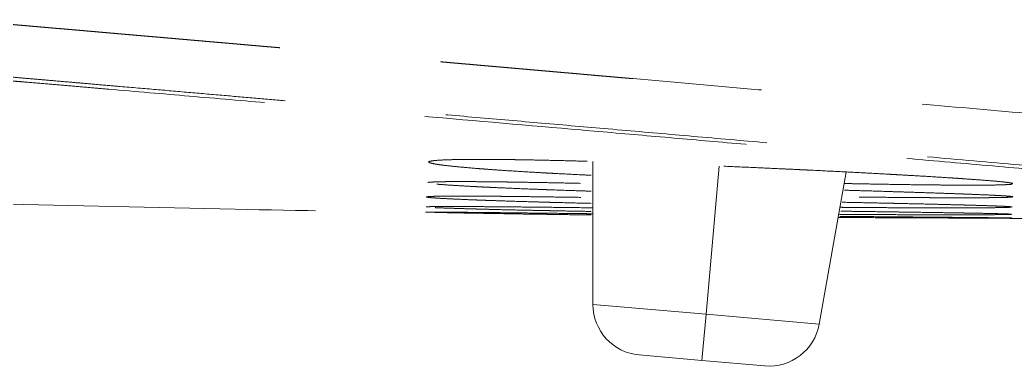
# Model space of a CAD drawing. Header units: millimetres. Extents: x 11618 to 13994, y -5897 to -2537.
# Drawn here: x 13173.13 to 13192.74, y -3850.25 to -3843.42 of the extents above; entities that cross this region are included whole.
import ezdxf

# ---------------------------------------------------------------- set-up
doc = ezdxf.new("R2010")
doc.units = ezdxf.units.MM
doc.linetypes.add('HIDDEN', pattern=[9.525, 6.35, -3.175])
doc.linetypes.add('HIDDEN2', pattern=[4.7625, 3.175, -1.5875])
doc.layers.add('HIDDEN', color=252, linetype='HIDDEN2', lineweight=13)

msp = doc.modelspace()

# ---------------------------------------------------------------- linework, layer by layer
at = {"layer": 'HIDDEN', "linetype": 'HIDDEN', "lineweight": 18, "extrusion": (-1, -2.22045e-16, 0)}
for p, q in [((13184.42, -3846.212), (13184.42, -3849.029)), ((13186.648, -3849.224), (13186.904, -3846.302)), ((13188.876, -3849.419), (13189.405, -3846.42)), ((13186.648, -3849.224), (13184.42, -3849.029)), ((13186.568, -3850.133), (13186.648, -3849.224)), ((13186.648, -3849.224), (13188.876, -3849.419)), ((13186.568, -3850.133), (13185.333, -3850.025)), ((13186.568, -3850.133), (13187.804, -3850.241))]:
    msp.add_line(p, q, dxfattribs=at)
at = {"layer": 'HIDDEN', "linetype": 'HIDDEN', "lineweight": 18}
for centre, start, end in [((13185.42, -3849.029), 180, 265), ((13187.891, -3849.245), 265, 350)]:
    msp.add_arc(centre, 1, start, end, dxfattribs=at)
for points, knots in [([(13171.928, -3843.421), (13171.962, -3843.424), (13172.031, -3843.43), (13172.134, -3843.439), (13172.237, -3843.448), (13172.34, -3843.457), (13172.443, -3843.466), (13172.546, -3843.474), (13172.649, -3843.483), (13172.752, -3843.492), (13172.855, -3843.501), (13172.958, -3843.51), (13173.062, -3843.519), (13173.165, -3843.528), (13173.268, -3843.537), (13173.371, -3843.546), (13173.474, -3843.555), (13173.577, -3843.564), (13173.68, -3843.573), (13173.783, -3843.582), (13173.886, -3843.591), (13173.989, -3843.599), (13174.092, -3843.608), (13174.196, -3843.617), (13174.299, -3843.626), (13174.402, -3843.635), (13174.505, -3843.644), (13174.608, -3843.653), (13174.711, -3843.662), (13174.814, -3843.671), (13174.917, -3843.68), (13175.019, -3843.689), (13175.122, -3843.698), (13175.225, -3843.707), (13175.328, -3843.716), (13175.431, -3843.725), (13175.534, -3843.734), (13175.637, -3843.743), (13175.739, -3843.751), (13175.842, -3843.76), (13175.945, -3843.769), (13176.047, -3843.778), (13176.15, -3843.787), (13176.253, -3843.796), (13176.355, -3843.805), (13176.458, -3843.814), (13176.56, -3843.823), (13176.663, -3843.832), (13176.765, -3843.841), (13176.868, -3843.85), (13176.97, -3843.859), (13177.072, -3843.867), (13177.175, -3843.876), (13177.277, -3843.885), (13177.379, -3843.894), (13177.481, -3843.903), (13177.583, -3843.912), (13177.685, -3843.921), (13177.787, -3843.93), (13177.889, -3843.939), (13177.991, -3843.948), (13178.093, -3843.956), (13178.195, -3843.965), (13178.296, -3843.974), (13178.398, -3843.983), (13178.5, -3843.992), (13178.601, -3844.001), (13178.703, -3844.01), (13178.804, -3844.018), (13178.906, -3844.027), (13179.007, -3844.036), (13179.108, -3844.045), (13179.209, -3844.054), (13179.31, -3844.063), (13179.411, -3844.072), (13179.512, -3844.08), (13179.613, -3844.089), (13179.714, -3844.098), (13179.815, -3844.107), (13179.915, -3844.116), (13180.016, -3844.124), (13180.117, -3844.133), (13180.217, -3844.142), (13180.317, -3844.151), (13180.418, -3844.16), (13180.518, -3844.168), (13180.618, -3844.177), (13180.718, -3844.186), (13180.818, -3844.195), (13180.918, -3844.203), (13181.018, -3844.212), (13181.117, -3844.221), (13181.217, -3844.229), (13181.317, -3844.238), (13181.416, -3844.247), (13181.515, -3844.256), (13181.615, -3844.264), (13181.714, -3844.273), (13181.813, -3844.282), (13181.912, -3844.29), (13182.011, -3844.299), (13182.109, -3844.308), (13182.208, -3844.316), (13182.307, -3844.325), (13182.405, -3844.334), (13182.504, -3844.342), (13182.602, -3844.351), (13182.7, -3844.359), (13182.798, -3844.368), (13182.896, -3844.377), (13182.994, -3844.385), (13183.092, -3844.394), (13183.189, -3844.402), (13183.287, -3844.411), (13183.384, -3844.419), (13183.481, -3844.428), (13183.578, -3844.436), (13183.676, -3844.445), (13183.772, -3844.453), (13183.869, -3844.462), (13183.966, -3844.47), (13184.063, -3844.479), (13184.159, -3844.487), (13184.255, -3844.496), (13184.352, -3844.504), (13184.448, -3844.513), (13184.544, -3844.521), (13184.64, -3844.53), (13184.735, -3844.538), (13184.831, -3844.546), (13184.926, -3844.555), (13185.022, -3844.563), (13185.117, -3844.571), (13185.967, -3844.646), (13187.573, -3844.787), (13189.882, -3844.99), (13192.154, -3845.191), (13194.365, -3845.386), (13196.481, -3845.574), (13198.548, -3845.758), (13200.583, -3845.939), (13202.568, -3846.118), (13203.962, -3846.245), (13204.869, -3846.328), (13205.385, -3846.375), (13205.852, -3846.419), (13206.271, -3846.458), (13206.537, -3846.483), (13206.686, -3846.497), (13206.735, -3846.501), (13206.783, -3846.506), (13206.83, -3846.51), (13206.876, -3846.515), (13206.921, -3846.519), (13206.966, -3846.523), (13207.009, -3846.527), (13207.052, -3846.532), (13207.094, -3846.536), (13207.134, -3846.54), (13207.174, -3846.543), (13207.213, -3846.547), (13207.251, -3846.551), (13207.288, -3846.555), (13207.324, -3846.558), (13207.359, -3846.562), (13207.393, -3846.565), (13207.426, -3846.568), (13207.458, -3846.572), (13207.489, -3846.575), (13207.519, -3846.578), (13207.548, -3846.581), (13207.577, -3846.584), (13207.604, -3846.587), (13207.63, -3846.589), (13207.656, -3846.592), (13207.68, -3846.595), (13207.703, -3846.597), (13207.726, -3846.599), (13207.747, -3846.602), (13207.767, -3846.604), (13207.787, -3846.606), (13207.805, -3846.608), (13207.817, -3846.609), (13207.822, -3846.61)], [0, 0, 0, 0, 0.001868, 0.003737, 0.005607, 0.007478, 0.009349, 0.011221, 0.013093, 0.014966, 0.01684, 0.018714, 0.02059, 0.022465, 0.024342, 0.026219, 0.028096, 0.029975, 0.031853, 0.033733, 0.035613, 0.037493, 0.039374, 0.041256, 0.043138, 0.045021, 0.046905, 0.048789, 0.050673, 0.052558, 0.054444, 0.05633, 0.058216, 0.060103, 0.061991, 0.063879, 0.065767, 0.067656, 0.069545, 0.071435, 0.073325, 0.075216, 0.077107, 0.078999, 0.080891, 0.082783, 0.084676, 0.086569, 0.088463, 0.090357, 0.092251, 0.094145, 0.096041, 0.097936, 0.099832, 0.101728, 0.103624, 0.105521, 0.107418, 0.109315, 0.111213, 0.113111, 0.115009, 0.116907, 0.118806, 0.120705, 0.122604, 0.124504, 0.126403, 0.128303, 0.130204, 0.132104, 0.134005, 0.135905, 0.137806, 0.139707, 0.141609, 0.14351, 0.145412, 0.147314, 0.149216, 0.151118, 0.15302, 0.154923, 0.156825, 0.158728, 0.16063, 0.162533, 0.164436, 0.166339, 0.168242, 0.170145, 0.172048, 0.173951, 0.175855, 0.177758, 0.179661, 0.181564, 0.183468, 0.185371, 0.187274, 0.189178, 0.191081, 0.192984, 0.194887, 0.19679, 0.198693, 0.200597, 0.202499, 0.204402, 0.206305, 0.208208, 0.210111, 0.212013, 0.213915, 0.215818, 0.21772, 0.219622, 0.221524, 0.223426, 0.225327, 0.227229, 0.22913, 0.231031, 0.232932, 0.234832, 0.236733, 0.238633, 0.240533, 0.242433, 0.244332, 0.246232, 0.248131, 0.250029, 0.297197, 0.345867, 0.395959, 0.447375, 0.499998, 0.553136, 0.612729, 0.678475, 0.749923, 0.775235, 0.800374, 0.825328, 0.850083, 0.874627, 0.878178, 0.881732, 0.885288, 0.888846, 0.892407, 0.89597, 0.899535, 0.903103, 0.906672, 0.910244, 0.913817, 0.917392, 0.92097, 0.924549, 0.928129, 0.931711, 0.935295, 0.938881, 0.942468, 0.946056, 0.949645, 0.953236, 0.956828, 0.960421, 0.964015, 0.96761, 0.971206, 0.974803, 0.978401, 0.981999, 0.985598, 0.989198, 0.992798, 0.996399, 1, 1, 1, 1]), ([(13171.622, -3844.508), (13171.655, -3844.511), (13171.722, -3844.517), (13171.824, -3844.525), (13171.928, -3844.534), (13172.036, -3844.544), (13172.146, -3844.553), (13172.259, -3844.563), (13172.375, -3844.573), (13172.493, -3844.583), (13172.615, -3844.593), (13172.739, -3844.604), (13172.866, -3844.615), (13172.995, -3844.626), (13173.128, -3844.637), (13173.357, -3844.657), (13173.679, -3844.684), (13174.089, -3844.719), (13174.491, -3844.754), (13175.288, -3844.822), (13176.485, -3844.925), (13178.559, -3845.103), (13181.156, -3845.328), (13183.641, -3845.544), (13185.59, -3845.713), (13186.998, -3845.836), (13188.422, -3845.961), (13189.959, -3846.096), (13191.576, -3846.237), (13193.238, -3846.384), (13194.722, -3846.515), (13196.052, -3846.633), (13197.249, -3846.739), (13198.413, -3846.843), (13199.514, -3846.941), (13200.529, -3847.033), (13201.443, -3847.116), (13202.261, -3847.19), (13202.934, -3847.252), (13203.485, -3847.304), (13203.935, -3847.346), (13204.333, -3847.384), (13204.578, -3847.408), (13204.71, -3847.421), (13204.747, -3847.425), (13204.784, -3847.429), (13204.821, -3847.432), (13204.857, -3847.436), (13204.892, -3847.439), (13204.927, -3847.443), (13204.962, -3847.446), (13204.995, -3847.45), (13205.029, -3847.453), (13205.061, -3847.457), (13205.093, -3847.46), (13205.125, -3847.463), (13205.155, -3847.466), (13205.185, -3847.47), (13205.215, -3847.473), (13205.243, -3847.476), (13205.271, -3847.479), (13205.299, -3847.482), (13205.325, -3847.485), (13205.351, -3847.487), (13205.376, -3847.49), (13205.4, -3847.493), (13205.424, -3847.496), (13205.446, -3847.498), (13205.468, -3847.501), (13205.489, -3847.503), (13205.509, -3847.506), (13205.528, -3847.508), (13205.547, -3847.51), (13205.558, -3847.512), (13205.564, -3847.512)], [0, 0, 0, 0, 0.001901, 0.003856, 0.005866, 0.007929, 0.010046, 0.012218, 0.014443, 0.016722, 0.019056, 0.021443, 0.023885, 0.026381, 0.02893, 0.031534, 0.039629, 0.047565, 0.055342, 0.06296, 0.093921, 0.125357, 0.185465, 0.250033, 0.279563, 0.310272, 0.342163, 0.375237, 0.416513, 0.458099, 0.500005, 0.533967, 0.569101, 0.60541, 0.642901, 0.679508, 0.715547, 0.751022, 0.785939, 0.812928, 0.839733, 0.866359, 0.892808, 0.895957, 0.899128, 0.902318, 0.90553, 0.908761, 0.912014, 0.915286, 0.91858, 0.921893, 0.925228, 0.928583, 0.931958, 0.935354, 0.93877, 0.942207, 0.945665, 0.949143, 0.952642, 0.956161, 0.959701, 0.963261, 0.966842, 0.970444, 0.974066, 0.977709, 0.981373, 0.985057, 0.988762, 0.992487, 0.996233, 1, 1, 1, 1]), ([(13206.822, -3847.523), (13206.819, -3847.523), (13206.812, -3847.522), (13206.802, -3847.521), (13206.792, -3847.52), (13206.781, -3847.519), (13206.77, -3847.518), (13206.759, -3847.517), (13206.747, -3847.516), (13206.735, -3847.515), (13206.723, -3847.513), (13206.71, -3847.512), (13206.697, -3847.511), (13206.684, -3847.51), (13206.67, -3847.508), (13206.656, -3847.507), (13206.635, -3847.505), (13206.596, -3847.501), (13206.527, -3847.495), (13206.399, -3847.482), (13206.217, -3847.465), (13205.866, -3847.433), (13205.316, -3847.383), (13204.445, -3847.304), (13203.472, -3847.217), (13202.424, -3847.124), (13201.31, -3847.025), (13199.821, -3846.894), (13197.965, -3846.73), (13195.952, -3846.553), (13194.098, -3846.39), (13192.379, -3846.24), (13190.685, -3846.091), (13189.072, -3845.95), (13187.597, -3845.821), (13186.153, -3845.695), (13184.764, -3845.574), (13183.425, -3845.457), (13182.132, -3845.344), (13180.863, -3845.233), (13179.619, -3845.125), (13178.595, -3845.036), (13177.777, -3844.965), (13177.146, -3844.91), (13176.49, -3844.853), (13175.808, -3844.794), (13175.208, -3844.742), (13174.706, -3844.699), (13174.32, -3844.665), (13173.957, -3844.634), (13173.617, -3844.604), (13173.301, -3844.577), (13173.009, -3844.551), (13172.741, -3844.528), (13172.496, -3844.507), (13172.275, -3844.488), (13172.079, -3844.471), (13171.906, -3844.456), (13171.799, -3844.447), (13171.75, -3844.442)], [0, 0, 0, 0, 0.002061, 0.004121, 0.006182, 0.008242, 0.010302, 0.012361, 0.014421, 0.01648, 0.01854, 0.020599, 0.022658, 0.024717, 0.026775, 0.028834, 0.030767, 0.036203, 0.045144, 0.057587, 0.081404, 0.100454, 0.149965, 0.199826, 0.250047, 0.288914, 0.330648, 0.375251, 0.4405, 0.499992, 0.540869, 0.582578, 0.625123, 0.658519, 0.69046, 0.720947, 0.749979, 0.776607, 0.802426, 0.827436, 0.85164, 0.875036, 0.886613, 0.898628, 0.911081, 0.92397, 0.937296, 0.944991, 0.952236, 0.959032, 0.965378, 0.971276, 0.976725, 0.981726, 0.986278, 0.990381, 0.994036, 0.997242, 1, 1, 1, 1]), ([(13184.385, -3846.483), (13184.316, -3846.48), (13184.248, -3846.477), (13184.015, -3846.466), (13183.855, -3846.457), (13183.659, -3846.447), (13183.621, -3846.445), (13183.544, -3846.441), (13183.505, -3846.439), (13183.391, -3846.433), (13183.317, -3846.428), (13183.1, -3846.416), (13182.962, -3846.407), (13182.7, -3846.391), (13182.576, -3846.382), (13182.4, -3846.37), (13182.342, -3846.365), (13182.259, -3846.359), (13182.232, -3846.357), (13182.179, -3846.353), (13182.152, -3846.351), (13182.023, -3846.34), (13181.928, -3846.332), (13181.755, -3846.316), (13181.676, -3846.308), (13181.536, -3846.293), (13181.474, -3846.286), (13181.407, -3846.276), (13181.394, -3846.275), (13181.369, -3846.271), (13181.357, -3846.269), (13181.324, -3846.264), (13181.304, -3846.26), (13181.251, -3846.25), (13181.224, -3846.244), (13181.19, -3846.232), (13181.182, -3846.226), (13181.185, -3846.218), (13181.188, -3846.215), (13181.197, -3846.211), (13181.2, -3846.21), (13181.209, -3846.208), (13181.213, -3846.207), (13181.239, -3846.201), (13181.27, -3846.197), (13181.348, -3846.189), (13181.396, -3846.186), (13181.509, -3846.18), (13181.574, -3846.178), (13181.667, -3846.175), (13181.686, -3846.175), (13181.725, -3846.174), (13181.785, -3846.173), (13181.85, -3846.172), (13181.985, -3846.171), (13182.082, -3846.17), (13182.292, -3846.17), (13182.404, -3846.171), (13182.585, -3846.172), (13182.647, -3846.173), (13182.743, -3846.174), (13182.776, -3846.174), (13182.842, -3846.175), (13182.875, -3846.176), (13183.044, -3846.178), (13183.185, -3846.181), (13183.477, -3846.187), (13183.629, -3846.19), (13183.943, -3846.198), (13184.106, -3846.202), (13184.316, -3846.208), (13184.359, -3846.21), (13184.444, -3846.212), (13184.572, -3846.216), (13184.701, -3846.22), (13184.963, -3846.228), (13185.317, -3846.24), (13185.681, -3846.253), (13185.959, -3846.264), (13186.052, -3846.267), (13186.24, -3846.275), (13186.335, -3846.278), (13186.618, -3846.29), (13186.807, -3846.297), (13186.997, -3846.305)], [0, 0, 0, 0, 0.015012, 0.015012, 0.051493, 0.051493, 0.060613, 0.060613, 0.069734, 0.069734, 0.087974, 0.087974, 0.124455, 0.124455, 0.160936, 0.160936, 0.179177, 0.179177, 0.188297, 0.188297, 0.197417, 0.197417, 0.233898, 0.233898, 0.270379, 0.270379, 0.30686, 0.30686, 0.315981, 0.315981, 0.325101, 0.325101, 0.343341, 0.343341, 0.379822, 0.379822, 0.416303, 0.416303, 0.434544, 0.434544, 0.443664, 0.443664, 0.452784, 0.452784, 0.489265, 0.489265, 0.525746, 0.525746, 0.562228, 0.562228, 0.571348, 0.571348, 0.580468, 0.598709, 0.598709, 0.63519, 0.63519, 0.671671, 0.671671, 0.689911, 0.689911, 0.699031, 0.699031, 0.708152, 0.708152, 0.744633, 0.744633, 0.781114, 0.781114, 0.817595, 0.817595, 0.826715, 0.826715, 0.835835, 0.854076, 0.854076, 0.890557, 0.927038, 0.927038, 0.945278, 0.945278, 0.963519, 0.963519, 1, 1, 1, 1]), ([(13186.997, -3846.305), (13187.187, -3846.313), (13187.375, -3846.322), (13187.749, -3846.338), (13187.934, -3846.347), (13188.21, -3846.36), (13188.302, -3846.364), (13188.439, -3846.37), (13188.484, -3846.373), (13188.575, -3846.377), (13188.621, -3846.379), (13188.847, -3846.39), (13189.023, -3846.399), (13189.369, -3846.416), (13189.537, -3846.425), (13189.866, -3846.442), (13190.027, -3846.451), (13190.222, -3846.462), (13190.261, -3846.464), (13190.338, -3846.468), (13190.376, -3846.47), (13190.49, -3846.477), (13190.564, -3846.481), (13190.781, -3846.493), (13190.919, -3846.501), (13191.181, -3846.517), (13191.306, -3846.525), (13191.482, -3846.536), (13191.539, -3846.54), (13191.622, -3846.545), (13191.649, -3846.547), (13191.703, -3846.551), (13191.729, -3846.553), (13191.859, -3846.562), (13191.954, -3846.569), (13192.127, -3846.582), (13192.205, -3846.588), (13192.346, -3846.6), (13192.408, -3846.606), (13192.475, -3846.612), (13192.488, -3846.614), (13192.513, -3846.616), (13192.525, -3846.618), (13192.558, -3846.622), (13192.578, -3846.624), (13192.632, -3846.631), (13192.658, -3846.636), (13192.683, -3846.642), (13192.688, -3846.643), (13192.692, -3846.645)], [0, 0, 0, 0, 0.064916, 0.064916, 0.129832, 0.129832, 0.16229, 0.16229, 0.178519, 0.178519, 0.194748, 0.194748, 0.259664, 0.259664, 0.324581, 0.324581, 0.389497, 0.389497, 0.405726, 0.405726, 0.421955, 0.421955, 0.454413, 0.454413, 0.519329, 0.519329, 0.584245, 0.584245, 0.616703, 0.616703, 0.632932, 0.632932, 0.649161, 0.649161, 0.714077, 0.714077, 0.778993, 0.778993, 0.843909, 0.843909, 0.860138, 0.860138, 0.876367, 0.876367, 0.908825, 0.908825, 0.973742, 0.973742, 1, 1, 1, 1]), ([(13181.171, -3846.625), (13181.171, -3846.625), (13181.171, -3846.625), (13181.175, -3846.624), (13181.178, -3846.624), (13181.186, -3846.622), (13181.191, -3846.622), (13181.218, -3846.619), (13181.249, -3846.617), (13181.328, -3846.614), (13181.376, -3846.612), (13181.49, -3846.61), (13181.556, -3846.609), (13181.649, -3846.609), (13181.668, -3846.609), (13181.708, -3846.608), (13181.768, -3846.608), (13181.833, -3846.608), (13181.969, -3846.609), (13182.066, -3846.609), (13182.277, -3846.611), (13182.39, -3846.612), (13182.572, -3846.614), (13182.634, -3846.615), (13182.731, -3846.616), (13182.763, -3846.617), (13182.83, -3846.618), (13182.863, -3846.618), (13183.032, -3846.621), (13183.173, -3846.623), (13183.467, -3846.628), (13183.619, -3846.631), (13183.906, -3846.637), (13184.039, -3846.64), (13184.176, -3846.643)], [0, 0, 0, 0, 0.001163, 0.001163, 0.025356, 0.025356, 0.049549, 0.049549, 0.146321, 0.146321, 0.243094, 0.243094, 0.339866, 0.339866, 0.36406, 0.36406, 0.388253, 0.436639, 0.436639, 0.533411, 0.533411, 0.630184, 0.630184, 0.67857, 0.67857, 0.702763, 0.702763, 0.726956, 0.726956, 0.823729, 0.823729, 0.920501, 0.920501, 1, 1, 1, 1]), ([(13184.386, -3846.798), (13184.307, -3846.795), (13184.229, -3846.792), (13183.988, -3846.784), (13183.827, -3846.779), (13183.632, -3846.772), (13183.593, -3846.771), (13183.516, -3846.768), (13183.478, -3846.766), (13183.364, -3846.762), (13183.29, -3846.759), (13183.073, -3846.751), (13182.935, -3846.745), (13182.673, -3846.734), (13182.548, -3846.729), (13182.372, -3846.72), (13182.315, -3846.718), (13182.232, -3846.714), (13182.205, -3846.712), (13182.152, -3846.71), (13182.125, -3846.708), (13181.996, -3846.702), (13181.901, -3846.696), (13181.728, -3846.686), (13181.65, -3846.681), (13181.51, -3846.672), (13181.448, -3846.667), (13181.381, -3846.662), (13181.368, -3846.66), (13181.353, -3846.659), (13181.351, -3846.659), (13181.348, -3846.659)], [0, 0, 0, 0, 0.053285, 0.053285, 0.167265, 0.167265, 0.19576, 0.19576, 0.224255, 0.224255, 0.281245, 0.281245, 0.395224, 0.395224, 0.509204, 0.509204, 0.566194, 0.566194, 0.594688, 0.594688, 0.623183, 0.623183, 0.737163, 0.737163, 0.851143, 0.851143, 0.965122, 0.965122, 0.993617, 0.993617, 1, 1, 1, 1]), ([(13192.68, -3846.659), (13192.676, -3846.659), (13192.672, -3846.66), (13192.646, -3846.664), (13192.616, -3846.666), (13192.538, -3846.67), (13192.491, -3846.672), (13192.378, -3846.675), (13192.313, -3846.676), (13192.22, -3846.677), (13192.201, -3846.677), (13192.162, -3846.678), (13192.102, -3846.678), (13192.037, -3846.679), (13191.902, -3846.679), (13191.805, -3846.679), (13191.595, -3846.678), (13191.482, -3846.677), (13191.301, -3846.676), (13191.239, -3846.675), (13191.142, -3846.674), (13191.11, -3846.674), (13191.044, -3846.673), (13191.01, -3846.673), (13190.842, -3846.671), (13190.701, -3846.669), (13190.408, -3846.665), (13190.256, -3846.662), (13189.941, -3846.657), (13189.778, -3846.654), (13189.567, -3846.65), (13189.525, -3846.649), (13189.448, -3846.647), (13189.414, -3846.647), (13189.379, -3846.646)], [0, 0, 0, 0, 0.022034, 0.022034, 0.115602, 0.115602, 0.209169, 0.209169, 0.302736, 0.302736, 0.326128, 0.326128, 0.34952, 0.396304, 0.396304, 0.489871, 0.489871, 0.583438, 0.583438, 0.630222, 0.630222, 0.653614, 0.653614, 0.677006, 0.677006, 0.770573, 0.770573, 0.86414, 0.86414, 0.957708, 0.957708, 0.981099, 0.981099, 1, 1, 1, 1]), ([(13184.386, -3847.037), (13184.3, -3847.035), (13184.216, -3847.033), (13183.967, -3847.027), (13183.807, -3847.023), (13183.611, -3847.018), (13183.573, -3847.017), (13183.496, -3847.015), (13183.457, -3847.013), (13183.344, -3847.01), (13183.269, -3847.008), (13183.052, -3847.002), (13182.915, -3846.998), (13182.652, -3846.989), (13182.528, -3846.985), (13182.352, -3846.979), (13182.295, -3846.977), (13182.213, -3846.974), (13182.185, -3846.973), (13182.132, -3846.971), (13182.106, -3846.97), (13181.976, -3846.965), (13181.882, -3846.961), (13181.709, -3846.953), (13181.631, -3846.95), (13181.491, -3846.942), (13181.429, -3846.939), (13181.363, -3846.935), (13181.35, -3846.934), (13181.325, -3846.932), (13181.314, -3846.931), (13181.28, -3846.929), (13181.26, -3846.928), (13181.208, -3846.923), (13181.182, -3846.92), (13181.149, -3846.915), (13181.141, -3846.913), (13181.145, -3846.909), (13181.149, -3846.908), (13181.158, -3846.907), (13181.161, -3846.906), (13181.17, -3846.905), (13181.175, -3846.905), (13181.202, -3846.903), (13181.232, -3846.901), (13181.312, -3846.898), (13181.36, -3846.897), (13181.475, -3846.896), (13181.541, -3846.895), (13181.634, -3846.895), (13181.654, -3846.895), (13181.693, -3846.894), (13181.754, -3846.894), (13181.819, -3846.894), (13181.955, -3846.894), (13182.053, -3846.895), (13182.265, -3846.896), (13182.378, -3846.897), (13182.56, -3846.898), (13182.622, -3846.899), (13182.719, -3846.9), (13182.752, -3846.9), (13182.818, -3846.901), (13182.852, -3846.901), (13183.021, -3846.903), (13183.162, -3846.905), (13183.456, -3846.909), (13183.608, -3846.911), (13183.901, -3846.915), (13184.039, -3846.917), (13184.181, -3846.919)], [0, 0, 0, 0, 0.022762, 0.022762, 0.067482, 0.067482, 0.078662, 0.078662, 0.089842, 0.089842, 0.112202, 0.112202, 0.156921, 0.156921, 0.201641, 0.201641, 0.224001, 0.224001, 0.235181, 0.235181, 0.246361, 0.246361, 0.291081, 0.291081, 0.3358, 0.3358, 0.38052, 0.38052, 0.3917, 0.3917, 0.40288, 0.40288, 0.42524, 0.42524, 0.46996, 0.46996, 0.514679, 0.514679, 0.537039, 0.537039, 0.548219, 0.548219, 0.559399, 0.559399, 0.604119, 0.604119, 0.648838, 0.648838, 0.693558, 0.693558, 0.704738, 0.704738, 0.715918, 0.738278, 0.738278, 0.782998, 0.782998, 0.827717, 0.827717, 0.850077, 0.850077, 0.861257, 0.861257, 0.872437, 0.872437, 0.917157, 0.917157, 0.961876, 0.961876, 1, 1, 1, 1]), ([(13189.374, -3846.778), (13189.483, -3846.781), (13189.591, -3846.784), (13189.861, -3846.792), (13190.022, -3846.797), (13190.217, -3846.803), (13190.256, -3846.804), (13190.333, -3846.807), (13190.371, -3846.808), (13190.485, -3846.811), (13190.559, -3846.814), (13190.776, -3846.821), (13190.914, -3846.825), (13191.177, -3846.834), (13191.301, -3846.838), (13191.477, -3846.844), (13191.534, -3846.846), (13191.617, -3846.849), (13191.645, -3846.85), (13191.698, -3846.852), (13191.725, -3846.853), (13191.854, -3846.858), (13191.949, -3846.862), (13192.122, -3846.869), (13192.2, -3846.872), (13192.34, -3846.879), (13192.402, -3846.882), (13192.469, -3846.886), (13192.482, -3846.887), (13192.507, -3846.888), (13192.518, -3846.889), (13192.552, -3846.891), (13192.572, -3846.893), (13192.625, -3846.897), (13192.651, -3846.899), (13192.685, -3846.904), (13192.692, -3846.906), (13192.69, -3846.909), (13192.685, -3846.911), (13192.674, -3846.912), (13192.666, -3846.913), (13192.661, -3846.914), (13192.635, -3846.916), (13192.604, -3846.918), (13192.525, -3846.92), (13192.477, -3846.922), (13192.363, -3846.924), (13192.297, -3846.925), (13192.204, -3846.925), (13192.185, -3846.926), (13192.145, -3846.926), (13192.084, -3846.926), (13192.019, -3846.927), (13191.884, -3846.927), (13191.786, -3846.927), (13191.574, -3846.927), (13191.461, -3846.927), (13191.28, -3846.926), (13191.217, -3846.926), (13191.12, -3846.926), (13191.088, -3846.925), (13191.021, -3846.925), (13190.988, -3846.925), (13190.818, -3846.924), (13190.677, -3846.923), (13190.383, -3846.92), (13190.231, -3846.919), (13189.916, -3846.915), (13189.753, -3846.913), (13189.542, -3846.911), (13189.499, -3846.91), (13189.416, -3846.909), (13189.375, -3846.908), (13189.334, -3846.908)], [0, 0, 0, 0, 0.027796, 0.027796, 0.071026, 0.071026, 0.081833, 0.081833, 0.09264, 0.09264, 0.114255, 0.114255, 0.157484, 0.157484, 0.200713, 0.200713, 0.222328, 0.222328, 0.233135, 0.233135, 0.243943, 0.243943, 0.287172, 0.287172, 0.330401, 0.330401, 0.37363, 0.37363, 0.384437, 0.384437, 0.395245, 0.395245, 0.416859, 0.416859, 0.460089, 0.460089, 0.503318, 0.503318, 0.524932, 0.53574, 0.53574, 0.546547, 0.546547, 0.589776, 0.589776, 0.633006, 0.633006, 0.676235, 0.676235, 0.687042, 0.687042, 0.697849, 0.719464, 0.719464, 0.762693, 0.762693, 0.805922, 0.805922, 0.827537, 0.827537, 0.838344, 0.838344, 0.849152, 0.849152, 0.892381, 0.892381, 0.93561, 0.93561, 0.978839, 0.978839, 0.989647, 0.989647, 1, 1, 1, 1]), ([(13172.604, -3847.044), (13174.193, -3847.084), (13177.054, -3847.15), (13179.915, -3847.202), (13181.187, -3847.223)], [0, 0, 0, 0, 0.5554, 1, 1, 1, 1]), ([(13181.134, -3847.107), (13181.136, -3847.106), (13181.139, -3847.106), (13181.146, -3847.105), (13181.149, -3847.105), (13181.158, -3847.104), (13181.163, -3847.104), (13181.19, -3847.103), (13181.221, -3847.102), (13181.301, -3847.1), (13181.349, -3847.1), (13181.464, -3847.099), (13181.53, -3847.099), (13181.624, -3847.099), (13181.643, -3847.099), (13181.683, -3847.099), (13181.744, -3847.099), (13181.809, -3847.1), (13181.945, -3847.1), (13182.044, -3847.101), (13182.255, -3847.102), (13182.369, -3847.103), (13182.551, -3847.105), (13182.613, -3847.105), (13182.71, -3847.106), (13182.743, -3847.106), (13182.809, -3847.107), (13182.843, -3847.107), (13183.013, -3847.109), (13183.154, -3847.11), (13183.448, -3847.114), (13183.601, -3847.115), (13183.916, -3847.119), (13184.08, -3847.121), (13184.291, -3847.124), (13184.333, -3847.124), (13184.387, -3847.125), (13184.399, -3847.125), (13184.411, -3847.125)], [0, 0, 0, 0, 0.029732, 0.029732, 0.052153, 0.052153, 0.074575, 0.074575, 0.164261, 0.164261, 0.253947, 0.253947, 0.343633, 0.343633, 0.366054, 0.366054, 0.388476, 0.433319, 0.433319, 0.523005, 0.523005, 0.612691, 0.612691, 0.657534, 0.657534, 0.679955, 0.679955, 0.702377, 0.702377, 0.792063, 0.792063, 0.881749, 0.881749, 0.971435, 0.971435, 0.993856, 0.993856, 1, 1, 1, 1]), ([(13184.387, -3847.196), (13184.296, -3847.195), (13184.206, -3847.193), (13183.953, -3847.189), (13183.793, -3847.186), (13183.597, -3847.182), (13183.559, -3847.181), (13183.482, -3847.18), (13183.443, -3847.179), (13183.33, -3847.177), (13183.255, -3847.175), (13183.038, -3847.171), (13182.901, -3847.168), (13182.638, -3847.162), (13182.514, -3847.159), (13182.339, -3847.154), (13182.282, -3847.153), (13182.199, -3847.151), (13182.172, -3847.15), (13182.118, -3847.148), (13182.092, -3847.148), (13181.963, -3847.144), (13181.868, -3847.141), (13181.695, -3847.136), (13181.617, -3847.133), (13181.477, -3847.129), (13181.416, -3847.126), (13181.349, -3847.123), (13181.337, -3847.123), (13181.321, -3847.122), (13181.318, -3847.122), (13181.315, -3847.122)], [0, 0, 0, 0, 0.060707, 0.060707, 0.17365, 0.17365, 0.201886, 0.201886, 0.230122, 0.230122, 0.286594, 0.286594, 0.399537, 0.399537, 0.512481, 0.512481, 0.568952, 0.568952, 0.597188, 0.597188, 0.625424, 0.625424, 0.738367, 0.738367, 0.851311, 0.851311, 0.964254, 0.964254, 0.99249, 0.99249, 1, 1, 1, 1]), ([(13192.656, -3847.113), (13192.653, -3847.113), (13192.649, -3847.114), (13192.622, -3847.115), (13192.592, -3847.117), (13192.512, -3847.119), (13192.464, -3847.12), (13192.349, -3847.122), (13192.283, -3847.123), (13192.19, -3847.124), (13192.17, -3847.124), (13192.131, -3847.124), (13192.07, -3847.125), (13192.005, -3847.125), (13191.869, -3847.126), (13191.77, -3847.126), (13191.559, -3847.126), (13191.445, -3847.126), (13191.263, -3847.126), (13191.201, -3847.126), (13191.104, -3847.126), (13191.071, -3847.126), (13191.004, -3847.126), (13190.971, -3847.126), (13190.801, -3847.125), (13190.66, -3847.125), (13190.366, -3847.123), (13190.213, -3847.122), (13189.897, -3847.12), (13189.734, -3847.119), (13189.523, -3847.117), (13189.481, -3847.117), (13189.395, -3847.116), (13189.349, -3847.116), (13189.302, -3847.115), (13189.298, -3847.115)], [0, 0, 0, 0, 0.019978, 0.019978, 0.113114, 0.113114, 0.20625, 0.20625, 0.299386, 0.299386, 0.322669, 0.322669, 0.345953, 0.392521, 0.392521, 0.485657, 0.485657, 0.578793, 0.578793, 0.625361, 0.625361, 0.648645, 0.648645, 0.671929, 0.671929, 0.765065, 0.765065, 0.858201, 0.858201, 0.951337, 0.951337, 0.97462, 0.97462, 0.997904, 1, 1, 1, 1]), ([(13189.331, -3847.015), (13189.453, -3847.018), (13189.572, -3847.02), (13189.854, -3847.026), (13190.014, -3847.029), (13190.21, -3847.034), (13190.248, -3847.035), (13190.325, -3847.036), (13190.364, -3847.037), (13190.477, -3847.04), (13190.552, -3847.041), (13190.769, -3847.046), (13190.907, -3847.049), (13191.169, -3847.055), (13191.293, -3847.058), (13191.469, -3847.063), (13191.526, -3847.064), (13191.609, -3847.066), (13191.636, -3847.067), (13191.69, -3847.068), (13191.716, -3847.069), (13191.845, -3847.073), (13191.94, -3847.075), (13192.113, -3847.08), (13192.191, -3847.083), (13192.331, -3847.088), (13192.393, -3847.09), (13192.46, -3847.093), (13192.472, -3847.093), (13192.497, -3847.094), (13192.509, -3847.095), (13192.542, -3847.097), (13192.562, -3847.098), (13192.615, -3847.101), (13192.641, -3847.103), (13192.668, -3847.106), (13192.675, -3847.107), (13192.678, -3847.108)], [0, 0, 0, 0, 0.062673, 0.062673, 0.150636, 0.150636, 0.172627, 0.172627, 0.194617, 0.194617, 0.238599, 0.238599, 0.326561, 0.326561, 0.414524, 0.414524, 0.458505, 0.458505, 0.480496, 0.480496, 0.502486, 0.502486, 0.590449, 0.590449, 0.678412, 0.678412, 0.766374, 0.766374, 0.788365, 0.788365, 0.810355, 0.810355, 0.854337, 0.854337, 0.942299, 0.942299, 1, 1, 1, 1]), ([(13181.125, -3847.209), (13181.125, -3847.209), (13181.125, -3847.209), (13181.126, -3847.209), (13181.13, -3847.208), (13181.139, -3847.208), (13181.143, -3847.208), (13181.151, -3847.208), (13181.156, -3847.208), (13181.184, -3847.208), (13181.215, -3847.208), (13181.294, -3847.208), (13181.343, -3847.208), (13181.458, -3847.209), (13181.524, -3847.21), (13181.618, -3847.211), (13181.638, -3847.211), (13181.677, -3847.211), (13181.738, -3847.212), (13181.803, -3847.212), (13181.94, -3847.214), (13182.038, -3847.215), (13182.25, -3847.217), (13182.363, -3847.218), (13182.545, -3847.22), (13182.608, -3847.221), (13182.705, -3847.222), (13182.738, -3847.222), (13182.804, -3847.223), (13182.838, -3847.224), (13183.008, -3847.226), (13183.149, -3847.227), (13183.443, -3847.231), (13183.596, -3847.232), (13183.912, -3847.236), (13184.075, -3847.238), (13184.286, -3847.24), (13184.329, -3847.241), (13184.385, -3847.242), (13184.398, -3847.242), (13184.411, -3847.242)], [0, 0, 0, 0, 0.002777, 0.002777, 0.046799, 0.046799, 0.06881, 0.06881, 0.090821, 0.090821, 0.178864, 0.178864, 0.266907, 0.266907, 0.354951, 0.354951, 0.376961, 0.376961, 0.398972, 0.442994, 0.442994, 0.531037, 0.531037, 0.619081, 0.619081, 0.663102, 0.663102, 0.685113, 0.685113, 0.707124, 0.707124, 0.795167, 0.795167, 0.883211, 0.883211, 0.971254, 0.971254, 0.993265, 0.993265, 1, 1, 1, 1]), ([(13184.387, -3847.266), (13184.294, -3847.265), (13184.202, -3847.264), (13183.946, -3847.26), (13183.786, -3847.258), (13183.59, -3847.255), (13183.552, -3847.254), (13183.475, -3847.253), (13183.436, -3847.253), (13183.323, -3847.251), (13183.249, -3847.25), (13183.032, -3847.247), (13182.894, -3847.245), (13182.632, -3847.24), (13182.508, -3847.238), (13182.332, -3847.235), (13182.275, -3847.234), (13182.192, -3847.233), (13182.165, -3847.232), (13182.111, -3847.232), (13182.085, -3847.231), (13181.956, -3847.229), (13181.861, -3847.227), (13181.689, -3847.224), (13181.611, -3847.222), (13181.471, -3847.219), (13181.409, -3847.218), (13181.343, -3847.216), (13181.33, -3847.216), (13181.314, -3847.216), (13181.311, -3847.215), (13181.308, -3847.215)], [0, 0, 0, 0, 0.062172, 0.062172, 0.174905, 0.174905, 0.203089, 0.203089, 0.231272, 0.231272, 0.287639, 0.287639, 0.400372, 0.400372, 0.513105, 0.513105, 0.569472, 0.569472, 0.597655, 0.597655, 0.625838, 0.625838, 0.738571, 0.738571, 0.851305, 0.851305, 0.964038, 0.964038, 0.992221, 0.992221, 1, 1, 1, 1]), ([(13192.643, -3847.327), (13192.64, -3847.327), (13192.635, -3847.327), (13192.609, -3847.327), (13192.578, -3847.327), (13192.499, -3847.328), (13192.45, -3847.328), (13192.335, -3847.328), (13192.269, -3847.328), (13192.175, -3847.328), (13192.156, -3847.328), (13192.116, -3847.328), (13192.055, -3847.328), (13191.989, -3847.327), (13191.853, -3847.327), (13191.755, -3847.327), (13191.542, -3847.326), (13191.429, -3847.326), (13191.246, -3847.325), (13191.184, -3847.325), (13191.087, -3847.325), (13191.054, -3847.325), (13190.987, -3847.324), (13190.953, -3847.324), (13190.784, -3847.323), (13190.642, -3847.323), (13190.347, -3847.321), (13190.195, -3847.32), (13189.879, -3847.319), (13189.715, -3847.318), (13189.504, -3847.316), (13189.461, -3847.316), (13189.376, -3847.315), (13189.324, -3847.315), (13189.272, -3847.315), (13189.263, -3847.315)], [0, 0, 0, 0, 0.019331, 0.019331, 0.112268, 0.112268, 0.205205, 0.205205, 0.298142, 0.298142, 0.321376, 0.321376, 0.34461, 0.391078, 0.391078, 0.484015, 0.484015, 0.576952, 0.576952, 0.62342, 0.62342, 0.646654, 0.646654, 0.669889, 0.669889, 0.762825, 0.762825, 0.855762, 0.855762, 0.948699, 0.948699, 0.971933, 0.971933, 0.995167, 1, 1, 1, 1]), ([(13192.648, -3847.254), (13192.644, -3847.255), (13192.64, -3847.255), (13192.614, -3847.256), (13192.583, -3847.257), (13192.503, -3847.258), (13192.455, -3847.259), (13192.34, -3847.26), (13192.274, -3847.261), (13192.18, -3847.261), (13192.161, -3847.261), (13192.121, -3847.261), (13192.06, -3847.262), (13191.995, -3847.262), (13191.858, -3847.262), (13191.76, -3847.262), (13191.548, -3847.263), (13191.434, -3847.263), (13191.252, -3847.262), (13191.189, -3847.262), (13191.092, -3847.262), (13191.059, -3847.262), (13190.993, -3847.262), (13190.959, -3847.262), (13190.789, -3847.262), (13190.648, -3847.261), (13190.353, -3847.26), (13190.201, -3847.259), (13189.885, -3847.258), (13189.721, -3847.257), (13189.51, -3847.256), (13189.468, -3847.255), (13189.382, -3847.255), (13189.332, -3847.254), (13189.281, -3847.254), (13189.274, -3847.254)], [0, 0, 0, 0, 0.019573, 0.019573, 0.112557, 0.112557, 0.205541, 0.205541, 0.298526, 0.298526, 0.321772, 0.321772, 0.345018, 0.39151, 0.39151, 0.484495, 0.484495, 0.577479, 0.577479, 0.623971, 0.623971, 0.647217, 0.647217, 0.670463, 0.670463, 0.763448, 0.763448, 0.856432, 0.856432, 0.949416, 0.949416, 0.972663, 0.972663, 0.995909, 1, 1, 1, 1]), ([(13189.281, -3847.293), (13189.416, -3847.294), (13189.549, -3847.296), (13189.844, -3847.298), (13190.005, -3847.3), (13190.2, -3847.302), (13190.239, -3847.302), (13190.316, -3847.303), (13190.354, -3847.303), (13190.468, -3847.304), (13190.542, -3847.305), (13190.759, -3847.306), (13190.897, -3847.308), (13191.159, -3847.31), (13191.283, -3847.311), (13191.459, -3847.312), (13191.516, -3847.313), (13191.599, -3847.314), (13191.626, -3847.314), (13191.68, -3847.314), (13191.706, -3847.315), (13191.835, -3847.316), (13191.93, -3847.317), (13192.103, -3847.318), (13192.181, -3847.319), (13192.32, -3847.32), (13192.382, -3847.321), (13192.449, -3847.322), (13192.461, -3847.322), (13192.486, -3847.322), (13192.497, -3847.322), (13192.531, -3847.323), (13192.55, -3847.323), (13192.603, -3847.324), (13192.629, -3847.324), (13192.659, -3847.325), (13192.666, -3847.325), (13192.667, -3847.326)], [0, 0, 0, 0, 0.068177, 0.068177, 0.154258, 0.154258, 0.175778, 0.175778, 0.197299, 0.197299, 0.240339, 0.240339, 0.326421, 0.326421, 0.412502, 0.412502, 0.455543, 0.455543, 0.477063, 0.477063, 0.498584, 0.498584, 0.584665, 0.584665, 0.670747, 0.670747, 0.756828, 0.756828, 0.778349, 0.778349, 0.799869, 0.799869, 0.84291, 0.84291, 0.928991, 0.928991, 1, 1, 1, 1]), ([(13189.3, -3847.191), (13189.43, -3847.193), (13189.558, -3847.195), (13189.848, -3847.199), (13190.008, -3847.201), (13190.204, -3847.204), (13190.242, -3847.204), (13190.319, -3847.205), (13190.358, -3847.206), (13190.471, -3847.208), (13190.545, -3847.209), (13190.763, -3847.212), (13190.9, -3847.214), (13191.163, -3847.218), (13191.287, -3847.22), (13191.463, -3847.223), (13191.52, -3847.223), (13191.603, -3847.225), (13191.63, -3847.225), (13191.683, -3847.226), (13191.71, -3847.227), (13191.839, -3847.229), (13191.934, -3847.231), (13192.106, -3847.234), (13192.184, -3847.235), (13192.324, -3847.238), (13192.386, -3847.24), (13192.452, -3847.242), (13192.465, -3847.242), (13192.49, -3847.243), (13192.501, -3847.243), (13192.535, -3847.244), (13192.554, -3847.245), (13192.607, -3847.247), (13192.633, -3847.248), (13192.662, -3847.25), (13192.669, -3847.251), (13192.671, -3847.251)], [0, 0, 0, 0, 0.066365, 0.066365, 0.153344, 0.153344, 0.175089, 0.175089, 0.196834, 0.196834, 0.240324, 0.240324, 0.327303, 0.327303, 0.414282, 0.414282, 0.457772, 0.457772, 0.479516, 0.479516, 0.501261, 0.501261, 0.58824, 0.58824, 0.67522, 0.67522, 0.762199, 0.762199, 0.783944, 0.783944, 0.805689, 0.805689, 0.849178, 0.849178, 0.936157, 0.936157, 1, 1, 1, 1]), ([(13192.63, -3847.336), (13194.886, -3847.344), (13198.462, -3847.343), (13202.039, -3847.318), (13203.36, -3847.306)], [0, 0, 0, 0, 0.630648, 1, 1, 1, 1])]:
    msp.add_open_spline(points, degree=3, knots=knots, dxfattribs=at)

doc.saveas('drawing.dxf')
